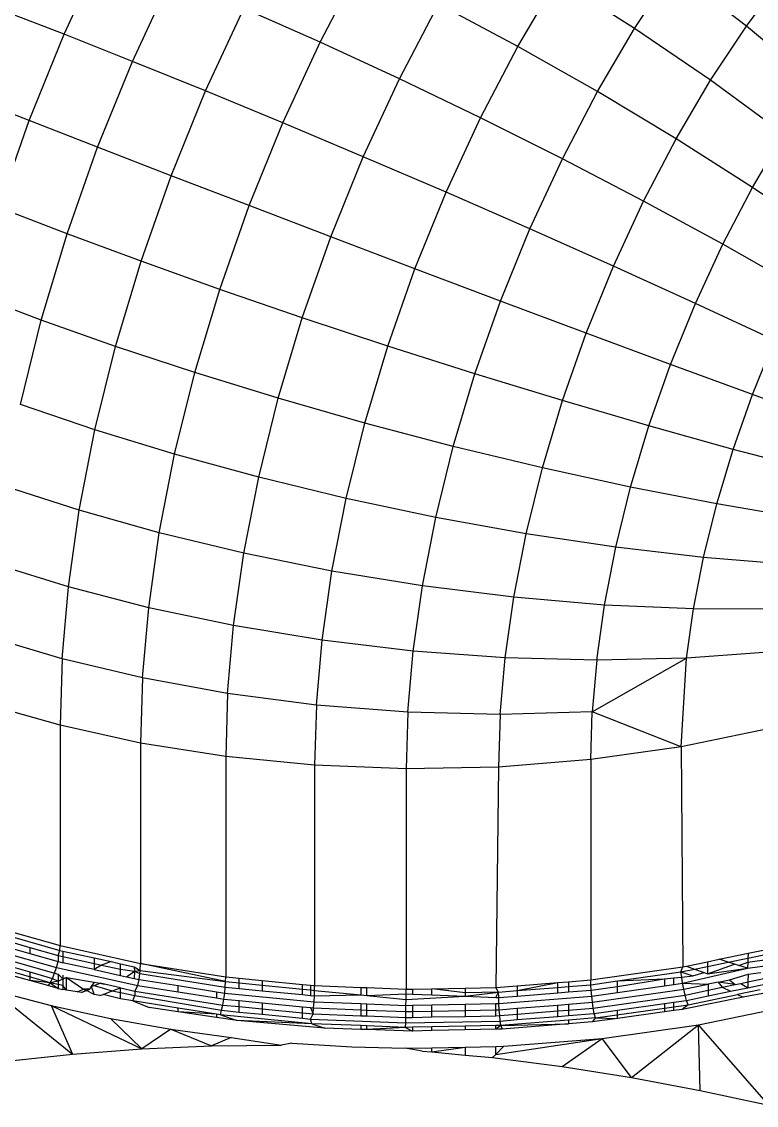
# Model space of a CAD drawing. Header units: millimetres. Extents: x 243 to 2849, y 203 to 3454.
# Drawn here: x 2389.67 to 2395.8, y 1544.48 to 1553.52 of the extents above; entities that cross this region are included whole.
import ezdxf

# ---------------------------------------------------------------- set-up
doc = ezdxf.new("R2010")
doc.units = ezdxf.units.MM

msp = doc.modelspace()

# ---------------------------------------------------------------- linework, layer by layer
for p, q in [((2390.0261, 1553.4128), (2390.3494, 1554.1121)), ((2392.1599, 1553.3472), (2392.4961, 1553.9905)), ((2394.7812, 1553.4624), (2395.1024, 1553.9487)), ((2395.7122, 1553.4815), (2395.1024, 1553.9487)), ((2395.7122, 1553.4815), (2396.0158, 1553.8904)), ((2390.596, 1553.1872), (2390.9179, 1553.8837)), ((2393.8076, 1553.3117), (2394.1363, 1553.8706)), ((2394.7812, 1553.4624), (2394.1363, 1553.8706)), ((2390.0261, 1553.4128), (2389.4804, 1553.6239)), ((2391.2054, 1552.9407), (2391.5232, 1553.6283)), ((2392.1599, 1553.3472), (2391.5232, 1553.6283)), ((2392.8207, 1553.0425), (2393.1458, 1553.6646)), ((2393.8076, 1553.3117), (2393.1458, 1553.6646)), ((2394.4714, 1552.9358), (2394.7812, 1553.4624)), ((2395.4142, 1553.0304), (2394.7812, 1553.4624)), ((2395.4142, 1553.0304), (2395.7122, 1553.4815)), ((2396.2962, 1552.9919), (2395.7122, 1553.4815)), ((2389.7347, 1552.6943), (2390.0261, 1553.4128)), ((2390.596, 1553.1872), (2390.0261, 1553.4128)), ((2391.8491, 1552.6749), (2392.1599, 1553.3472)), ((2392.8207, 1553.0425), (2392.1599, 1553.3472)), ((2393.4969, 1552.7173), (2393.8076, 1553.3117)), ((2394.4714, 1552.9358), (2393.8076, 1553.3117)), ((2390.3057, 1552.4716), (2390.596, 1553.1872)), ((2391.2054, 1552.9407), (2390.596, 1553.1872)), ((2392.5201, 1552.3922), (2392.8207, 1553.0425)), ((2393.4969, 1552.7173), (2392.8207, 1553.0425)), ((2395.1269, 1552.542), (2395.4142, 1553.0304)), ((2396.0249, 1552.5811), (2395.4142, 1553.0304)), ((2389.7347, 1552.6943), (2389.1901, 1552.9082)), ((2390.9188, 1552.2341), (2391.2054, 1552.9407)), ((2391.8491, 1552.6749), (2391.2054, 1552.9407)), ((2394.1788, 1552.3757), (2394.4714, 1552.9358)), ((2395.1269, 1552.542), (2394.4714, 1552.9358)), ((2393.2098, 1552.0961), (2393.4969, 1552.7173)), ((2394.1788, 1552.3757), (2393.4969, 1552.7173)), ((2389.4794, 1551.9681), (2389.7347, 1552.6943)), ((2390.3057, 1552.4716), (2389.7347, 1552.6943)), ((2391.5689, 1551.9841), (2391.8491, 1552.6749)), ((2392.5201, 1552.3922), (2391.8491, 1552.6749)), ((2394.8554, 1552.0225), (2395.1269, 1552.542)), ((2395.7632, 1552.1362), (2395.1269, 1552.542)), ((2395.7632, 1552.1362), (2396.0249, 1552.5811)), ((2390.0515, 1551.7484), (2390.3057, 1552.4716)), ((2390.9188, 1552.2341), (2390.3057, 1552.4716)), ((2392.2492, 1551.7242), (2392.5201, 1552.3922)), ((2393.2098, 1552.0961), (2392.5201, 1552.3922)), ((2393.9082, 1551.7903), (2394.1788, 1552.3757)), ((2394.8554, 1552.0225), (2394.1788, 1552.3757)), ((2390.6678, 1551.5201), (2390.9188, 1552.2341)), ((2391.5689, 1551.9841), (2390.9188, 1552.2341)), ((2392.9509, 1551.4579), (2393.2098, 1552.0961)), ((2393.9082, 1551.7903), (2393.2098, 1552.0961)), ((2395.5159, 1551.6631), (2395.7632, 1552.1362)), ((2396.37, 1551.7249), (2395.7632, 1552.1362)), ((2394.6044, 1551.4796), (2394.8554, 1552.0225)), ((2395.5159, 1551.6631), (2394.8554, 1552.0225)), ((2390.0515, 1551.7484), (2389.4794, 1551.9681)), ((2391.3235, 1551.2859), (2391.5689, 1551.9841)), ((2392.2492, 1551.7242), (2391.5689, 1551.9841)), ((2389.8365, 1551.0291), (2390.0515, 1551.7484)), ((2390.6678, 1551.5201), (2390.0515, 1551.7484)), ((2392.0118, 1551.049), (2392.2492, 1551.7242)), ((2392.9509, 1551.4579), (2392.2492, 1551.7242)), ((2393.6642, 1551.189), (2393.9082, 1551.7903)), ((2394.6044, 1551.4796), (2393.9082, 1551.7903)), ((2395.2873, 1551.1685), (2395.5159, 1551.6631)), ((2396.1495, 1551.3032), (2395.5159, 1551.6631)), ((2390.4556, 1550.8099), (2390.6678, 1551.5201)), ((2391.3235, 1551.2859), (2390.6678, 1551.5201)), ((2392.7241, 1550.8128), (2392.9509, 1551.4579)), ((2393.6642, 1551.189), (2392.9509, 1551.4579)), ((2394.3782, 1550.9217), (2394.6044, 1551.4796)), ((2395.2873, 1551.1685), (2394.6044, 1551.4796)), ((2391.116, 1550.5916), (2391.3235, 1551.2859)), ((2392.0118, 1551.049), (2391.3235, 1551.2859)), ((2389.8365, 1551.0291), (2389.2636, 1551.2459)), ((2393.4506, 1550.5812), (2393.6642, 1551.189)), ((2394.3782, 1550.9217), (2393.6642, 1551.189)), ((2395.0812, 1550.6605), (2395.2873, 1551.1685)), ((2395.9458, 1550.8624), (2395.2873, 1551.1685)), ((2389.6625, 1550.3247), (2389.8365, 1551.0291)), ((2390.4556, 1550.8099), (2389.8365, 1551.0291)), ((2391.8111, 1550.3775), (2392.0118, 1551.049)), ((2392.7241, 1550.8128), (2392.0118, 1551.049)), ((2394.18, 1550.358), (2394.3782, 1550.9217)), ((2395.0812, 1550.6605), (2394.3782, 1550.9217)), ((2395.7621, 1550.4095), (2395.9458, 1550.8624)), ((2390.2838, 1550.1145), (2390.4556, 1550.8099)), ((2391.116, 1550.5916), (2390.4556, 1550.8099)), ((2392.5324, 1550.1713), (2392.7241, 1550.8128)), ((2393.4506, 1550.5812), (2392.7241, 1550.8128)), ((2394.9008, 1550.147), (2395.0812, 1550.6605)), ((2395.7621, 1550.4095), (2395.0812, 1550.6605)), ((2390.948, 1549.9117), (2391.116, 1550.5916)), ((2391.8111, 1550.3775), (2391.116, 1550.5916)), ((2393.2699, 1549.9767), (2393.4506, 1550.5812)), ((2394.18, 1550.358), (2393.4506, 1550.5812)), ((2391.6487, 1549.7199), (2391.8111, 1550.3775)), ((2392.5324, 1550.1713), (2391.8111, 1550.3775)), ((2395.6012, 1549.9518), (2395.7621, 1550.4095)), ((2396.41, 1550.1726), (2395.7621, 1550.4095)), ((2390.2838, 1550.1145), (2389.6625, 1550.3247)), ((2394.0125, 1549.7973), (2394.18, 1550.358)), ((2394.9008, 1550.147), (2394.18, 1550.358)), ((2390.153, 1549.4435), (2390.2838, 1550.1145)), ((2390.948, 1549.9117), (2390.2838, 1550.1145)), ((2392.3772, 1549.5431), (2392.5324, 1550.1713)), ((2393.2699, 1549.9767), (2392.5324, 1550.1713)), ((2394.7481, 1549.6364), (2394.9008, 1550.147)), ((2395.6012, 1549.9518), (2394.9008, 1550.147)), ((2390.8201, 1549.2556), (2390.948, 1549.9117)), ((2391.6487, 1549.7199), (2390.948, 1549.9117)), ((2393.1237, 1549.3847), (2393.2699, 1549.9767)), ((2394.0125, 1549.7973), (2393.2699, 1549.9767)), ((2395.4652, 1549.4966), (2395.6012, 1549.9518)), ((2396.2703, 1549.7752), (2395.6012, 1549.9518)), ((2393.8768, 1549.2482), (2394.0125, 1549.7973)), ((2394.7481, 1549.6364), (2394.0125, 1549.7973)), ((2390.153, 1549.4435), (2389.53, 1549.645)), ((2391.525, 1549.0854), (2391.6487, 1549.7199)), ((2392.3772, 1549.5431), (2391.6487, 1549.7199)), ((2394.6246, 1549.1363), (2394.7481, 1549.6364)), ((2395.4652, 1549.4966), (2394.7481, 1549.6364)), ((2392.2591, 1548.9369), (2392.3772, 1549.5431)), ((2393.1237, 1549.3847), (2392.3772, 1549.5431)), ((2395.355, 1549.0508), (2395.4652, 1549.4966)), ((2396.1522, 1549.38), (2395.4652, 1549.4966)), ((2390.0623, 1548.8051), (2390.153, 1549.4435)), ((2390.8201, 1549.2556), (2390.153, 1549.4435)), ((2393.0124, 1548.8136), (2393.1237, 1549.3847)), ((2393.8768, 1549.2482), (2393.1237, 1549.3847)), ((2390.7315, 1548.6315), (2390.8201, 1549.2556)), ((2391.525, 1549.0854), (2390.8201, 1549.2556)), ((2393.7735, 1548.7185), (2393.8768, 1549.2482)), ((2394.6246, 1549.1363), (2393.8768, 1549.2482)), ((2394.5305, 1548.6537), (2394.6246, 1549.1363)), ((2395.355, 1549.0508), (2394.6246, 1549.1363)), ((2391.4393, 1548.4818), (2391.525, 1549.0854)), ((2392.2591, 1548.9369), (2391.525, 1549.0854)), ((2395.2712, 1548.6207), (2395.355, 1549.0508)), ((2396.0566, 1548.993), (2395.355, 1549.0508)), ((2390.0623, 1548.8051), (2389.4382, 1548.9985)), ((2392.1771, 1548.3602), (2392.2591, 1548.9369)), ((2393.0124, 1548.8136), (2392.2591, 1548.9369)), ((2390.0099, 1548.2059), (2390.0623, 1548.8051)), ((2390.7315, 1548.6315), (2390.0623, 1548.8051)), ((2392.9352, 1548.2702), (2393.0124, 1548.8136)), ((2393.7735, 1548.7185), (2393.0124, 1548.8136)), ((2393.7019, 1548.2144), (2393.7735, 1548.7185)), ((2394.5305, 1548.6537), (2393.7735, 1548.7185)), ((2394.4653, 1548.1947), (2394.5305, 1548.6537)), ((2395.2712, 1548.6207), (2394.5305, 1548.6537)), ((2390.6803, 1548.0456), (2390.7315, 1548.6315)), ((2391.4393, 1548.4818), (2390.7315, 1548.6315)), ((2395.2131, 1548.2115), (2395.2712, 1548.6207)), ((2395.9838, 1548.6196), (2395.2712, 1548.6207)), ((2391.3897, 1547.9152), (2391.4393, 1548.4818)), ((2392.1771, 1548.3602), (2391.4393, 1548.4818)), ((2390.0099, 1548.2059), (2389.3852, 1548.3916)), ((2392.1298, 1547.8189), (2392.1771, 1548.3602)), ((2392.9352, 1548.2702), (2392.1771, 1548.3602)), ((2390.0099, 1548.2059), (2389.9932, 1547.6506)), ((2390.6803, 1548.0456), (2390.0099, 1548.2059)), ((2392.8907, 1547.7601), (2392.9352, 1548.2702)), ((2393.7019, 1548.2144), (2392.9352, 1548.2702)), ((2393.6606, 1547.7413), (2393.7019, 1548.2144)), ((2394.4653, 1548.1947), (2393.7019, 1548.2144)), ((2394.4277, 1547.7638), (2395.2131, 1548.2115)), ((2394.4653, 1548.1947), (2394.4277, 1547.7638)), ((2395.2131, 1548.2115), (2394.4653, 1548.1947)), ((2395.1688, 1547.4714), (2395.2131, 1548.2115)), ((2395.9334, 1548.2644), (2395.2131, 1548.2115)), ((2390.6803, 1548.0456), (2390.664, 1547.5027)), ((2391.3897, 1547.9152), (2390.6803, 1548.0456)), ((2391.3897, 1547.9152), (2391.3739, 1547.3901)), ((2392.1298, 1547.8189), (2391.3897, 1547.9152)), ((2389.9932, 1547.6506), (2389.3682, 1547.8291)), ((2392.1298, 1547.8189), (2392.1148, 1547.3173)), ((2392.8907, 1547.7601), (2392.1298, 1547.8189)), ((2392.8907, 1547.7601), (2392.8764, 1547.2875)), ((2393.6606, 1547.7413), (2392.8907, 1547.7601)), ((2394.4277, 1547.7638), (2393.6606, 1547.7413)), ((2394.4157, 1547.3644), (2394.4277, 1547.7638)), ((2395.1688, 1547.4714), (2394.4277, 1547.7638)), ((2393.6606, 1547.7413), (2393.6474, 1547.3029)), ((2390.664, 1547.5027), (2389.9932, 1547.6506)), ((2389.9932, 1547.6506), (2389.9932, 1545.8135)), ((2395.8949, 1547.6219), (2395.1688, 1547.4714)), ((2391.3739, 1547.3901), (2390.664, 1547.5027)), ((2390.664, 1547.5027), (2390.664, 1545.6656)), ((2392.1148, 1547.3173), (2391.3739, 1547.3901)), ((2391.3739, 1547.3901), (2391.3739, 1545.553)), ((2395.1688, 1547.4714), (2394.4157, 1547.3644)), ((2395.1688, 1547.4714), (2395.1835, 1545.6374)), ((2392.1148, 1547.3173), (2392.1148, 1545.4801)), ((2392.8764, 1547.2875), (2392.1148, 1547.3173)), ((2393.6474, 1547.3029), (2392.8764, 1547.2875)), ((2393.6474, 1547.3029), (2393.6235, 1545.4653)), ((2394.4157, 1547.3644), (2393.6474, 1547.3029)), ((2394.4157, 1547.3644), (2394.4157, 1545.5273)), ((2392.8764, 1547.2875), (2392.8764, 1545.4503)), ((2389.3662, 1545.9527), (2389.9915, 1545.7741)), ((2389.3682, 1545.992), (2389.9932, 1545.8135)), ((2389.4845, 1545.8723), (2389.7414, 1545.799)), ((2389.3133, 1545.764), (2389.9478, 1545.5828)), ((2389.3327, 1545.8106), (2389.9638, 1545.6304)), ((2389.4845, 1545.8208), (2389.7414, 1545.7475)), ((2389.7414, 1545.799), (2389.7414, 1545.7475)), ((2389.7414, 1545.799), (2389.9773, 1545.7316)), ((2389.9773, 1545.7316), (2389.9915, 1545.7741)), ((2389.9915, 1545.7741), (2389.9932, 1545.8135)), ((2389.9915, 1545.7741), (2390.017, 1545.7685)), ((2389.9932, 1545.8135), (2390.664, 1545.6656)), ((2390.017, 1545.7685), (2390.017, 1545.7228)), ((2390.017, 1545.7685), (2390.2766, 1545.7113)), ((2395.7279, 1545.7502), (2395.8949, 1545.7848)), ((2389.9112, 1545.5046), (2389.2681, 1545.6883)), ((2389.4845, 1545.6673), (2389.7414, 1545.594)), ((2389.7414, 1545.7475), (2389.9773, 1545.6802)), ((2389.9638, 1545.6304), (2389.9773, 1545.6802)), ((2389.9773, 1545.7316), (2389.9773, 1545.6802)), ((2389.9773, 1545.7316), (2390.017, 1545.7228)), ((2389.9773, 1545.6802), (2390.017, 1545.6714)), ((2390.017, 1545.7228), (2390.017, 1545.6714)), ((2390.017, 1545.7228), (2390.2766, 1545.6654)), ((2390.2766, 1545.6142), (2390.017, 1545.6714)), ((2390.2766, 1545.7113), (2390.2766, 1545.6654)), ((2390.2766, 1545.7113), (2390.4187, 1545.6799)), ((2390.2766, 1545.6654), (2390.2766, 1545.6142)), ((2390.2766, 1545.6654), (2390.3384, 1545.6517)), ((2390.4187, 1545.6799), (2390.3384, 1545.6517)), ((2390.4187, 1545.6799), (2390.4954, 1545.663)), ((2390.6609, 1545.6071), (2390.664, 1545.6656)), ((2390.664, 1545.6656), (2391.3739, 1545.553)), ((2391.373, 1545.5135), (2390.664, 1545.6656)), ((2395.213, 1545.6435), (2395.3872, 1545.6796)), ((2395.3872, 1545.6796), (2395.4858, 1545.7)), ((2395.3872, 1545.6796), (2395.3872, 1545.64)), ((2395.3872, 1545.64), (2395.5611, 1545.676)), ((2395.4858, 1545.7), (2395.7279, 1545.7502)), ((2395.5611, 1545.676), (2395.4858, 1545.7)), ((2395.5611, 1545.676), (2395.7256, 1545.71)), ((2395.6146, 1545.6589), (2395.5611, 1545.676)), ((2395.6491, 1545.648), (2395.7236, 1545.6746)), ((2395.7236, 1545.6746), (2395.7209, 1545.6251)), ((2395.7256, 1545.71), (2395.7236, 1545.6746)), ((2395.7236, 1545.6746), (2395.9017, 1545.7003)), ((2395.7279, 1545.7502), (2395.7256, 1545.71)), ((2395.7256, 1545.71), (2395.8965, 1545.7454)), ((2389.7414, 1545.5225), (2389.4845, 1545.5933)), ((2389.7414, 1545.594), (2389.7414, 1545.5225)), ((2389.7414, 1545.594), (2389.9299, 1545.5402)), ((2389.9299, 1545.5402), (2389.9478, 1545.5828)), ((2389.9478, 1545.5828), (2389.9638, 1545.6304)), ((2389.9478, 1545.5828), (2389.9773, 1545.5763)), ((2389.9638, 1545.6304), (2390.6411, 1545.481)), ((2389.9773, 1545.5763), (2389.9773, 1545.5186)), ((2389.9773, 1545.5763), (2390.0168, 1545.5358)), ((2390.3384, 1545.6517), (2390.2766, 1545.6142)), ((2390.2766, 1545.6142), (2390.4954, 1545.5659)), ((2390.3384, 1545.6517), (2390.4954, 1545.6169)), ((2390.4954, 1545.6169), (2390.4954, 1545.663)), ((2390.4954, 1545.663), (2390.6095, 1545.6378)), ((2390.4954, 1545.5659), (2390.4954, 1545.6169)), ((2390.4954, 1545.6169), (2390.6148, 1545.6009)), ((2390.5459, 1545.5547), (2390.6148, 1545.6009)), ((2390.6095, 1545.6378), (2390.6148, 1545.6009)), ((2390.6095, 1545.6378), (2390.6609, 1545.6071)), ((2390.6148, 1545.6009), (2390.6095, 1545.5407)), ((2390.6148, 1545.6009), (2390.6609, 1545.6071)), ((2390.6148, 1545.6009), (2390.6585, 1545.5808)), ((2390.6513, 1545.5315), (2390.6585, 1545.5808)), ((2390.6585, 1545.5808), (2390.6609, 1545.6071)), ((2390.6585, 1545.5808), (2391.3701, 1545.468)), ((2390.6609, 1545.6071), (2391.373, 1545.5135)), ((2394.4157, 1545.5273), (2395.1835, 1545.6374)), ((2394.639, 1545.5194), (2395.1669, 1545.5944)), ((2395.1669, 1545.5944), (2395.1835, 1545.6374)), ((2395.1669, 1545.5944), (2395.2815, 1545.6181)), ((2395.1669, 1545.5944), (2395.2674, 1545.5624)), ((2395.1738, 1545.5495), (2395.1669, 1545.5944)), ((2395.1806, 1545.5001), (2395.7209, 1545.6251)), ((2395.1835, 1545.6374), (2395.213, 1545.6435)), ((2395.213, 1545.6435), (2395.2815, 1545.6181)), ((2395.2674, 1545.5624), (2395.3617, 1545.5884)), ((2395.2815, 1545.6181), (2395.3872, 1545.64)), ((2395.2815, 1545.6181), (2395.3617, 1545.5884)), ((2395.3617, 1545.5884), (2395.3872, 1545.579)), ((2395.3872, 1545.579), (2395.6146, 1545.6589)), ((2395.3872, 1545.64), (2395.3872, 1545.579)), ((2395.3872, 1545.579), (2395.7209, 1545.6251)), ((2395.5728, 1545.5288), (2395.7279, 1545.5748)), ((2395.6491, 1545.648), (2395.6146, 1545.6589)), ((2395.7209, 1545.6251), (2395.6491, 1545.648)), ((2395.7209, 1545.6251), (2395.9107, 1545.6513)), ((2395.7279, 1545.5748), (2395.7255, 1545.5112)), ((2395.7279, 1545.5748), (2395.8335, 1545.5892)), ((2389.9112, 1545.5046), (2389.7414, 1545.5225)), ((2389.8913, 1545.4811), (2389.7414, 1545.5225)), ((2389.9112, 1545.5046), (2389.8913, 1545.4811)), ((2389.9112, 1545.5046), (2389.9299, 1545.5402)), ((2389.9773, 1545.5186), (2389.9112, 1545.5046)), ((2389.9112, 1545.5046), (2389.9773, 1545.4574)), ((2389.9773, 1545.4901), (2389.9112, 1545.5046)), ((2389.9299, 1545.5402), (2389.9773, 1545.5186)), ((2390.0464, 1545.5488), (2389.9773, 1545.5186)), ((2389.9773, 1545.5186), (2390.0168, 1545.5358)), ((2389.9773, 1545.5186), (2389.9773, 1545.4901)), ((2389.9773, 1545.4901), (2389.9773, 1545.4574)), ((2390.0165, 1545.4814), (2389.9773, 1545.4901)), ((2390.0168, 1545.5358), (2390.0165, 1545.4814)), ((2390.017, 1545.5675), (2390.0168, 1545.5358)), ((2390.0168, 1545.5358), (2390.0464, 1545.5488)), ((2390.0464, 1545.5488), (2390.2766, 1545.5103)), ((2390.0464, 1545.5488), (2390.1872, 1545.4503)), ((2390.0464, 1545.4418), (2390.0464, 1545.5488)), ((2390.2766, 1545.5103), (2390.2519, 1545.4731)), ((2390.2766, 1545.5103), (2390.3263, 1545.4993)), ((2390.2766, 1545.4818), (2390.3263, 1545.4993)), ((2390.3263, 1545.4993), (2390.3614, 1545.4916)), ((2390.4954, 1545.462), (2390.3263, 1545.4993)), ((2390.4954, 1545.5659), (2390.5459, 1545.5547)), ((2390.5459, 1545.5547), (2390.6095, 1545.5407)), ((2390.6095, 1545.5407), (2390.6513, 1545.5315)), ((2390.6411, 1545.481), (2390.6513, 1545.5315)), ((2390.6513, 1545.5315), (2390.9773, 1545.4798)), ((2391.3701, 1545.468), (2391.373, 1545.5135)), ((2391.373, 1545.5135), (2391.3739, 1545.553)), ((2391.373, 1545.5135), (2391.4856, 1545.5024)), ((2391.3739, 1545.553), (2391.4856, 1545.542)), ((2391.4856, 1545.5024), (2391.4856, 1545.542)), ((2391.4856, 1545.542), (2391.6772, 1545.5232)), ((2391.4856, 1545.4566), (2391.4856, 1545.5024)), ((2391.4856, 1545.5024), (2391.6772, 1545.4836)), ((2391.6772, 1545.5232), (2391.6772, 1545.4836)), ((2391.6772, 1545.5232), (2392.0128, 1545.4902)), ((2392.0128, 1545.4506), (2392.0128, 1545.4902)), ((2392.0128, 1545.4902), (2392.0796, 1545.4836)), ((2393.8031, 1545.4783), (2394.142, 1545.5054)), ((2393.8031, 1545.4387), (2394.142, 1545.5054)), ((2394.142, 1545.5054), (2394.2299, 1545.5124)), ((2394.142, 1545.4658), (2394.142, 1545.5054)), ((2394.2299, 1545.5124), (2394.4157, 1545.5273)), ((2394.2299, 1545.5124), (2394.2299, 1545.4729)), ((2394.2299, 1545.4729), (2394.4164, 1545.4878)), ((2394.4164, 1545.4878), (2394.4157, 1545.5273)), ((2394.4164, 1545.4878), (2394.639, 1545.5194)), ((2394.419, 1545.4422), (2394.4164, 1545.4878)), ((2394.639, 1545.5194), (2395.0315, 1545.5379)), ((2394.639, 1545.4735), (2395.0315, 1545.5379)), ((2394.639, 1545.4735), (2394.639, 1545.5194)), ((2395.0315, 1545.5379), (2395.1085, 1545.5442)), ((2395.0315, 1545.5379), (2395.0315, 1545.4789)), ((2395.0315, 1545.4789), (2395.1085, 1545.4899)), ((2395.1085, 1545.5442), (2395.1738, 1545.5495)), ((2395.1085, 1545.4899), (2395.1085, 1545.5442)), ((2395.1085, 1545.4899), (2395.1806, 1545.5001)), ((2395.1738, 1545.5495), (2395.2674, 1545.5624)), ((2395.1806, 1545.5001), (2395.1738, 1545.5495)), ((2395.1899, 1545.4495), (2395.1806, 1545.5001)), ((2395.1806, 1545.5001), (2395.395, 1545.492)), ((2395.1899, 1545.4495), (2395.395, 1545.492)), ((2395.4776, 1545.5091), (2395.395, 1545.492)), ((2395.395, 1545.492), (2395.395, 1545.4417)), ((2395.4776, 1545.5091), (2395.5728, 1545.5288)), ((2395.4776, 1545.5091), (2395.5102, 1545.4659)), ((2395.6204, 1545.4891), (2395.4776, 1545.5091)), ((2395.5102, 1545.4659), (2395.6204, 1545.4891)), ((2395.5728, 1545.5288), (2395.6204, 1545.4891)), ((2395.6204, 1545.4891), (2395.6668, 1545.4989)), ((2395.6668, 1545.4989), (2395.7255, 1545.5112)), ((2395.6668, 1545.4989), (2395.7237, 1545.4627)), ((2395.7255, 1545.5112), (2395.7237, 1545.4627)), ((2395.7237, 1545.4627), (2395.9559, 1545.5108)), ((2395.7255, 1545.5112), (2395.9379, 1545.5559)), ((2389.436, 1545.4412), (2389.9199, 1545.3135)), ((2389.436, 1545.4412), (2390.098, 1544.909)), ((2389.9773, 1545.4574), (2389.8913, 1545.4811)), ((2389.9773, 1545.4574), (2390.0163, 1545.4467)), ((2390.0165, 1545.4814), (2390.0163, 1545.4467)), ((2390.0464, 1545.4418), (2390.0163, 1545.4467)), ((2390.0464, 1545.4418), (2390.0165, 1545.4814)), ((2390.1351, 1545.4275), (2390.0464, 1545.4418)), ((2390.1351, 1545.4275), (2390.1872, 1545.4503)), ((2390.173, 1545.4214), (2390.1351, 1545.4275)), ((2390.173, 1545.4214), (2390.2406, 1545.4502)), ((2390.2124, 1545.4382), (2390.173, 1545.4214)), ((2390.2406, 1545.4502), (2390.1872, 1545.4503)), ((2390.1872, 1545.4503), (2390.2124, 1545.4382)), ((2390.2124, 1545.4382), (2390.2406, 1545.4502)), ((2390.2766, 1545.4048), (2390.2124, 1545.4382)), ((2390.2406, 1545.4502), (2390.2519, 1545.4731)), ((2390.2519, 1545.4731), (2390.2766, 1545.4818)), ((2390.2519, 1545.4731), (2390.2766, 1545.4048)), ((2390.2766, 1545.4818), (2390.4282, 1545.4364)), ((2390.3248, 1545.397), (2390.2766, 1545.4048)), ((2390.3248, 1545.397), (2390.3521, 1545.4074)), ((2390.3521, 1545.4074), (2390.4282, 1545.4364)), ((2390.4954, 1545.3695), (2390.3521, 1545.4074)), ((2390.4282, 1545.4364), (2390.4954, 1545.462)), ((2390.4282, 1545.4364), (2390.4954, 1545.4224)), ((2390.4954, 1545.4224), (2390.4954, 1545.462)), ((2390.4954, 1545.462), (2390.6172, 1545.4351)), ((2390.4954, 1545.3695), (2390.4954, 1545.4224)), ((2390.4954, 1545.4224), (2390.6172, 1545.397)), ((2390.6002, 1545.3527), (2390.6172, 1545.397)), ((2390.6172, 1545.4351), (2390.6411, 1545.481)), ((2390.6172, 1545.4351), (2390.6172, 1545.397)), ((2390.6172, 1545.4351), (2391.3493, 1545.3184)), ((2390.6172, 1545.397), (2391.3396, 1545.2742)), ((2390.6411, 1545.481), (2390.9773, 1545.4277)), ((2390.9773, 1545.4277), (2390.9773, 1545.4798)), ((2390.9773, 1545.4798), (2391.2971, 1545.4291)), ((2390.9773, 1545.4277), (2391.2971, 1545.377)), ((2391.2971, 1545.4291), (2391.2971, 1545.377)), ((2391.2971, 1545.4291), (2391.3651, 1545.4183)), ((2391.358, 1545.3674), (2391.3651, 1545.4183)), ((2391.3651, 1545.4183), (2391.3701, 1545.468)), ((2391.3651, 1545.4183), (2392.1099, 1545.3451)), ((2391.3701, 1545.468), (2391.4856, 1545.4566)), ((2391.4856, 1545.4566), (2391.6772, 1545.4378)), ((2391.6772, 1545.4836), (2391.6772, 1545.4378)), ((2391.6772, 1545.4836), (2392.0128, 1545.4506)), ((2391.6772, 1545.4378), (2392.0128, 1545.4048)), ((2392.0128, 1545.4048), (2392.0128, 1545.4506)), ((2392.0128, 1545.4506), (2392.0796, 1545.444)), ((2392.0128, 1545.4048), (2392.0796, 1545.3982)), ((2392.0796, 1545.4836), (2392.0796, 1545.444)), ((2392.0796, 1545.4836), (2392.1148, 1545.4801)), ((2392.0796, 1545.444), (2392.0796, 1545.3982)), ((2392.0796, 1545.444), (2392.1143, 1545.4406)), ((2392.0796, 1545.3982), (2392.1127, 1545.395)), ((2392.1099, 1545.3451), (2392.1127, 1545.395)), ((2392.1127, 1545.395), (2392.1143, 1545.4406)), ((2392.1127, 1545.395), (2392.4993, 1545.4024)), ((2392.1143, 1545.4406), (2392.1148, 1545.4801)), ((2392.1143, 1545.4406), (2392.4993, 1545.4024)), ((2392.1148, 1545.4801), (2392.4993, 1545.4651)), ((2392.4993, 1545.4651), (2392.4993, 1545.4024)), ((2392.4993, 1545.4651), (2392.5506, 1545.4631)), ((2392.4993, 1545.4024), (2392.5506, 1545.3973)), ((2392.5506, 1545.3973), (2392.5506, 1545.4631)), ((2392.5506, 1545.4631), (2392.8764, 1545.4503)), ((2392.5506, 1545.3973), (2392.8763, 1545.4108)), ((2392.5506, 1545.3973), (2392.876, 1545.3651)), ((2392.876, 1545.3651), (2392.8763, 1545.4108)), ((2392.8763, 1545.4108), (2392.8764, 1545.4503)), ((2392.8763, 1545.4108), (2392.9309, 1545.4087)), ((2392.8764, 1545.4503), (2392.9309, 1545.4514)), ((2392.9309, 1545.4514), (2393.0903, 1545.4546)), ((2392.9309, 1545.4514), (2392.9309, 1545.4087)), ((2392.9309, 1545.4087), (2393.0903, 1545.4024)), ((2393.0903, 1545.4546), (2393.3678, 1545.4602)), ((2393.0903, 1545.4024), (2393.0903, 1545.4546)), ((2393.3678, 1545.4206), (2393.0903, 1545.4546)), ((2393.0903, 1545.4024), (2393.3678, 1545.3916)), ((2393.3678, 1545.4602), (2393.6235, 1545.4653)), ((2393.3678, 1545.4602), (2393.3678, 1545.3916)), ((2393.6477, 1545.4262), (2393.3678, 1545.4206)), ((2393.3678, 1545.3916), (2393.6477, 1545.4262)), ((2393.6235, 1545.4653), (2393.8031, 1545.4783)), ((2393.6477, 1545.4262), (2393.6235, 1545.4653)), ((2393.6235, 1545.3816), (2393.6477, 1545.4262)), ((2393.6477, 1545.4262), (2393.8031, 1545.4387)), ((2393.6489, 1545.3806), (2393.6477, 1545.4262)), ((2393.8031, 1545.4783), (2393.8031, 1545.4387)), ((2393.8031, 1545.4387), (2394.142, 1545.4658)), ((2393.8031, 1545.4387), (2393.8031, 1545.3929)), ((2393.8031, 1545.3929), (2394.142, 1545.4201)), ((2394.142, 1545.4658), (2394.2299, 1545.4729)), ((2394.142, 1545.4201), (2394.142, 1545.4658)), ((2394.142, 1545.4201), (2394.2299, 1545.4271)), ((2394.2299, 1545.4729), (2394.2299, 1545.4271)), ((2394.2299, 1545.4271), (2394.419, 1545.4422)), ((2394.419, 1545.4422), (2394.639, 1545.4735)), ((2394.4233, 1545.3925), (2394.419, 1545.4422)), ((2394.4233, 1545.3925), (2394.639, 1545.4232)), ((2394.4294, 1545.3415), (2395.1899, 1545.4495)), ((2394.437, 1545.2923), (2395.2015, 1545.4009)), ((2394.639, 1545.4232), (2395.0315, 1545.4789)), ((2394.639, 1545.4232), (2394.639, 1545.4735)), ((2395.2015, 1545.4009), (2395.1899, 1545.4495)), ((2395.2015, 1545.4009), (2395.395, 1545.4417)), ((2395.2144, 1545.3572), (2395.2015, 1545.4009)), ((2395.2144, 1545.3572), (2395.395, 1545.3946)), ((2395.2278, 1545.3206), (2395.6377, 1545.4055)), ((2395.395, 1545.4417), (2395.5102, 1545.4659)), ((2395.395, 1545.4417), (2395.395, 1545.3946)), ((2395.395, 1545.3946), (2395.5799, 1545.4329)), ((2395.5102, 1545.4659), (2395.5799, 1545.4329)), ((2395.5799, 1545.4329), (2395.7237, 1545.4627)), ((2395.8273, 1545.4448), (2395.6377, 1545.4055)), ((2395.6377, 1545.4055), (2395.6852, 1545.383)), ((2395.8482, 1545.4157), (2395.6852, 1545.383)), ((2389.9199, 1545.3135), (2390.4141, 1545.2053)), ((2389.9199, 1545.3135), (2390.6749, 1544.9523)), ((2389.9199, 1545.3135), (2390.098, 1544.909)), ((2390.6002, 1545.3527), (2390.4954, 1545.3695)), ((2390.6002, 1545.3527), (2390.737, 1545.2967)), ((2390.9773, 1545.2929), (2390.6002, 1545.3527)), ((2391.2971, 1545.377), (2391.358, 1545.3674)), ((2391.3396, 1545.2742), (2391.3493, 1545.3184)), ((2391.3493, 1545.3184), (2391.358, 1545.3674)), ((2391.3493, 1545.3184), (2391.4856, 1545.305)), ((2391.358, 1545.3674), (2391.4856, 1545.3548)), ((2391.4856, 1545.305), (2391.4856, 1545.3548)), ((2391.4856, 1545.3548), (2391.6772, 1545.336)), ((2391.4856, 1545.2598), (2391.4856, 1545.305)), ((2391.4856, 1545.305), (2391.6772, 1545.2861)), ((2391.6772, 1545.336), (2391.6772, 1545.2861)), ((2391.6772, 1545.336), (2392.0128, 1545.303)), ((2392.0128, 1545.2531), (2392.0128, 1545.303)), ((2392.0128, 1545.303), (2392.0796, 1545.2964)), ((2392.106, 1545.2938), (2392.1099, 1545.3451)), ((2392.1099, 1545.3451), (2392.4993, 1545.3298)), ((2392.4993, 1545.3298), (2392.4993, 1545.2784)), ((2392.4993, 1545.3298), (2392.5506, 1545.3278)), ((2392.5506, 1545.2764), (2392.5506, 1545.3278)), ((2392.5506, 1545.3278), (2392.8757, 1545.3151)), ((2392.8751, 1545.2637), (2392.8757, 1545.3151)), ((2392.8757, 1545.3151), (2392.876, 1545.3651)), ((2392.8757, 1545.3151), (2392.9309, 1545.3162)), ((2392.876, 1545.3651), (2393.3678, 1545.3916)), ((2392.9309, 1545.3162), (2393.0903, 1545.3194)), ((2392.9309, 1545.3162), (2392.9309, 1545.2649)), ((2393.0903, 1545.3194), (2393.3678, 1545.325)), ((2393.0903, 1545.268), (2393.0903, 1545.3194)), ((2393.3678, 1545.3916), (2393.6235, 1545.3816)), ((2393.3678, 1545.325), (2393.6235, 1545.3301)), ((2393.3678, 1545.325), (2393.3678, 1545.2736)), ((2393.6235, 1545.3816), (2393.6489, 1545.3806)), ((2393.6235, 1545.3301), (2393.6509, 1545.3306)), ((2393.6235, 1545.2787), (2393.6235, 1545.3301)), ((2393.6489, 1545.3806), (2393.8031, 1545.3929)), ((2393.6509, 1545.3306), (2393.6489, 1545.3806)), ((2393.6509, 1545.3306), (2394.4233, 1545.3925)), ((2393.6537, 1545.2793), (2393.6509, 1545.3306)), ((2393.8031, 1545.2913), (2394.142, 1545.3184)), ((2394.142, 1545.3184), (2394.2299, 1545.3255)), ((2394.142, 1545.2687), (2394.142, 1545.3184)), ((2394.2299, 1545.3255), (2394.4294, 1545.3415)), ((2394.2299, 1545.3255), (2394.2299, 1545.2757)), ((2394.4294, 1545.3415), (2394.4233, 1545.3925)), ((2394.437, 1545.2923), (2394.4294, 1545.3415)), ((2394.4542, 1545.2106), (2395.2278, 1545.3206)), ((2394.639, 1545.2754), (2395.0315, 1545.3312)), ((2395.0315, 1545.3312), (2395.1085, 1545.3421)), ((2395.0315, 1545.3312), (2395.0315, 1545.2609)), ((2395.1085, 1545.3421), (2395.2144, 1545.3572)), ((2395.1085, 1545.2716), (2395.1085, 1545.3421)), ((2395.6852, 1545.383), (2395.1761, 1545.2809)), ((2395.2278, 1545.3206), (2395.1761, 1545.2809)), ((2395.2278, 1545.3206), (2395.2144, 1545.3572)), ((2395.3132, 1545.1538), (2396.0878, 1545.3143)), ((2390.9773, 1545.2616), (2390.737, 1545.2967)), ((2390.9773, 1545.2616), (2390.9773, 1545.2929)), ((2391.2971, 1545.2421), (2390.9773, 1545.2929)), ((2391.2971, 1545.2148), (2390.9773, 1545.2616)), ((2391.2971, 1545.2421), (2390.9773, 1545.2616)), ((2391.2971, 1545.2421), (2391.2971, 1545.2148)), ((2391.3295, 1545.237), (2391.2971, 1545.2421)), ((2391.4689, 1545.1897), (2391.2971, 1545.2148)), ((2391.3295, 1545.237), (2391.3396, 1545.2742)), ((2391.3295, 1545.237), (2391.4689, 1545.1897)), ((2392.0906, 1545.1622), (2391.3295, 1545.237)), ((2391.3396, 1545.2742), (2391.4856, 1545.2598)), ((2391.4856, 1545.2598), (2391.6772, 1545.241)), ((2391.6772, 1545.2861), (2391.6772, 1545.241)), ((2391.6772, 1545.2861), (2392.0128, 1545.2531)), ((2391.6772, 1545.241), (2392.0128, 1545.208)), ((2392.0128, 1545.208), (2392.0128, 1545.2531)), ((2392.0128, 1545.2531), (2392.1014, 1545.2444)), ((2392.0796, 1545.2964), (2392.1014, 1545.2444)), ((2392.0796, 1545.2964), (2392.106, 1545.2938)), ((2392.0796, 1545.2014), (2392.1014, 1545.2444)), ((2392.1014, 1545.2444), (2392.106, 1545.2938)), ((2392.1014, 1545.2444), (2392.4993, 1545.2288)), ((2392.106, 1545.2938), (2392.4993, 1545.2784)), ((2392.4993, 1545.2784), (2392.4993, 1545.2288)), ((2392.4993, 1545.2784), (2392.5506, 1545.2764)), ((2392.4993, 1545.2288), (2392.5506, 1545.2268)), ((2392.5506, 1545.2268), (2392.5506, 1545.2764)), ((2392.5506, 1545.2764), (2392.8751, 1545.2637)), ((2392.5506, 1545.2268), (2392.8745, 1545.2141)), ((2392.8737, 1545.1693), (2392.8745, 1545.2141)), ((2392.8745, 1545.2141), (2392.8751, 1545.2637)), ((2392.8745, 1545.2141), (2392.9309, 1545.2153)), ((2392.8751, 1545.2637), (2392.9309, 1545.2649)), ((2392.9309, 1545.2649), (2393.0903, 1545.268)), ((2392.9309, 1545.2649), (2392.9309, 1545.2153)), ((2392.9309, 1545.2153), (2393.0903, 1545.2185)), ((2393.0903, 1545.268), (2393.3678, 1545.2736)), ((2393.0903, 1545.2185), (2393.0903, 1545.268)), ((2393.0903, 1545.2185), (2393.3678, 1545.224)), ((2393.3678, 1545.2736), (2393.6235, 1545.2787)), ((2393.3678, 1545.2736), (2393.3678, 1545.224)), ((2393.3678, 1545.224), (2393.6235, 1545.2291)), ((2393.6235, 1545.2787), (2393.6537, 1545.2793)), ((2393.6235, 1545.2291), (2393.6235, 1545.2787)), ((2393.6235, 1545.2291), (2393.6572, 1545.2298)), ((2393.6537, 1545.2793), (2393.8031, 1545.2913)), ((2393.6572, 1545.2298), (2393.6537, 1545.2793)), ((2393.6572, 1545.2298), (2393.8031, 1545.2415)), ((2393.661, 1545.1851), (2393.6572, 1545.2298)), ((2393.8031, 1545.2913), (2393.8031, 1545.2415)), ((2393.8031, 1545.2415), (2394.142, 1545.2687)), ((2393.8031, 1545.2415), (2393.8031, 1545.1965)), ((2393.8031, 1545.1965), (2394.142, 1545.2236)), ((2394.142, 1545.2687), (2394.2299, 1545.2757)), ((2394.142, 1545.2236), (2394.142, 1545.2687)), ((2394.142, 1545.2236), (2394.2299, 1545.2307)), ((2394.2299, 1545.2757), (2394.437, 1545.2923)), ((2394.2299, 1545.2757), (2394.2299, 1545.2307)), ((2394.2299, 1545.2307), (2394.4454, 1545.2479)), ((2394.4454, 1545.2479), (2394.437, 1545.2923)), ((2394.4454, 1545.2479), (2394.639, 1545.2754)), ((2394.4542, 1545.2106), (2394.4454, 1545.2479)), ((2394.639, 1545.2068), (2394.639, 1545.2754)), ((2395.0315, 1545.2609), (2394.639, 1545.2068)), ((2395.1085, 1545.2716), (2395.0315, 1545.2609)), ((2395.1761, 1545.2809), (2395.1085, 1545.2716)), ((2390.4141, 1545.2053), (2390.915, 1545.1169)), ((2390.4141, 1545.2053), (2390.6749, 1544.9523)), ((2392.2008, 1545.1252), (2391.4689, 1545.1897)), ((2392.0906, 1545.1622), (2391.4689, 1545.1897)), ((2392.0128, 1545.208), (2392.0796, 1545.2014)), ((2392.0906, 1545.1622), (2392.0796, 1545.2014)), ((2392.0796, 1545.2014), (2392.8737, 1545.1693)), ((2392.0906, 1545.1622), (2392.2008, 1545.1252)), ((2392.4993, 1545.1462), (2392.0906, 1545.1622)), ((2392.4993, 1545.1155), (2392.2008, 1545.1252)), ((2392.4993, 1545.1462), (2392.4993, 1545.1155)), ((2392.5506, 1545.1442), (2392.4993, 1545.1462)), ((2392.5506, 1545.1138), (2392.5506, 1545.1442)), ((2392.873, 1545.1316), (2392.5506, 1545.1442)), ((2392.873, 1545.1316), (2392.5506, 1545.1138)), ((2392.873, 1545.1316), (2392.8737, 1545.1693)), ((2392.9309, 1545.1327), (2392.873, 1545.1316)), ((2392.873, 1545.1316), (2392.9309, 1545.1014)), ((2392.8737, 1545.1693), (2393.661, 1545.1851)), ((2393.0903, 1545.1359), (2392.9309, 1545.1327)), ((2392.9309, 1545.1327), (2392.9309, 1545.1014)), ((2393.3678, 1545.1415), (2393.0903, 1545.1359)), ((2393.0903, 1545.105), (2393.0903, 1545.1359)), ((2393.6235, 1545.1466), (2393.3678, 1545.1415)), ((2393.3678, 1545.1415), (2393.3678, 1545.1113)), ((2393.665, 1545.1474), (2393.6235, 1545.117)), ((2393.665, 1545.1474), (2393.6235, 1545.1466)), ((2393.6235, 1545.117), (2393.6235, 1545.1466)), ((2393.661, 1545.1851), (2393.8031, 1545.1965)), ((2393.665, 1545.1474), (2393.661, 1545.1851)), ((2394.2299, 1545.1927), (2393.665, 1545.1474)), ((2393.665, 1545.1474), (2394.2299, 1545.162)), ((2393.665, 1545.1474), (2393.676, 1545.1182)), ((2394.2299, 1545.162), (2393.676, 1545.1182)), ((2394.4542, 1545.2106), (2394.2299, 1545.1927)), ((2394.2299, 1545.1927), (2394.2299, 1545.162)), ((2394.428, 1545.1776), (2394.2299, 1545.162)), ((2394.4542, 1545.2106), (2394.428, 1545.1776)), ((2394.639, 1545.2068), (2394.428, 1545.1776)), ((2394.4542, 1545.2106), (2394.639, 1545.2068)), ((2394.5099, 1545.0397), (2395.3132, 1545.1538)), ((2394.755, 1544.7142), (2395.3132, 1545.1538)), ((2395.3287, 1544.6058), (2395.3132, 1545.1538)), ((2395.8992, 1544.4819), (2395.3132, 1545.1538)), ((2390.915, 1545.1169), (2390.6749, 1544.9523)), ((2390.915, 1545.1169), (2391.4194, 1545.0482)), ((2390.915, 1545.1169), (2391.2548, 1544.9773)), ((2391.4194, 1545.0482), (2391.2548, 1544.9773)), ((2391.4194, 1545.0482), (2391.8382, 1544.9832)), ((2392.5506, 1545.1138), (2392.4993, 1545.1155)), ((2392.9309, 1545.1014), (2392.5506, 1545.1138)), ((2393.0903, 1545.105), (2392.9309, 1545.1014)), ((2393.3678, 1545.1113), (2393.0903, 1545.105)), ((2393.6235, 1545.117), (2393.3678, 1545.1113)), ((2393.676, 1545.1182), (2393.6235, 1545.117)), ((2393.6235, 1544.9062), (2394.5099, 1545.0397)), ((2393.6904, 1544.974), (2394.5099, 1545.0397)), ((2394.1779, 1544.8058), (2394.5099, 1545.0397)), ((2394.755, 1544.7142), (2394.5099, 1545.0397)), ((2390.098, 1544.909), (2390.6749, 1544.9523)), ((2390.6749, 1544.9523), (2391.2548, 1544.9773)), ((2391.2548, 1544.9773), (2391.8382, 1544.9832)), ((2391.9238, 1544.9991), (2391.8382, 1544.9832)), ((2391.9238, 1544.9991), (2392.425, 1544.969)), ((2392.425, 1544.969), (2392.868, 1544.9576)), ((2392.868, 1544.9576), (2393.0903, 1544.962)), ((2393.012, 1544.9342), (2392.868, 1544.9576)), ((2393.0903, 1544.962), (2393.3678, 1544.9676)), ((2393.0903, 1544.9269), (2393.3678, 1544.9676)), ((2393.0903, 1544.9269), (2393.0903, 1544.962)), ((2393.3678, 1544.9676), (2393.6235, 1544.9727)), ((2393.3678, 1544.9676), (2393.3678, 1544.901)), ((2393.6235, 1544.9062), (2393.6904, 1544.974)), ((2393.6235, 1544.9727), (2393.6904, 1544.974)), ((2393.6235, 1544.9062), (2393.6235, 1544.9727)), ((2389.5243, 1544.8486), (2390.098, 1544.909)), ((2393.012, 1544.9342), (2393.0903, 1544.9269)), ((2393.0903, 1544.9269), (2393.3678, 1544.901)), ((2393.3678, 1544.901), (2393.5972, 1544.8795)), ((2393.5972, 1544.8795), (2393.6235, 1544.9062)), ((2393.5972, 1544.8795), (2394.1779, 1544.8058)), ((2394.1779, 1544.8058), (2394.755, 1544.7142)), ((2394.755, 1544.7142), (2395.3287, 1544.6058)), ((2395.3287, 1544.6058), (2395.8992, 1544.4819))]:
    msp.add_line(p, q)

doc.saveas('drawing.dxf')
